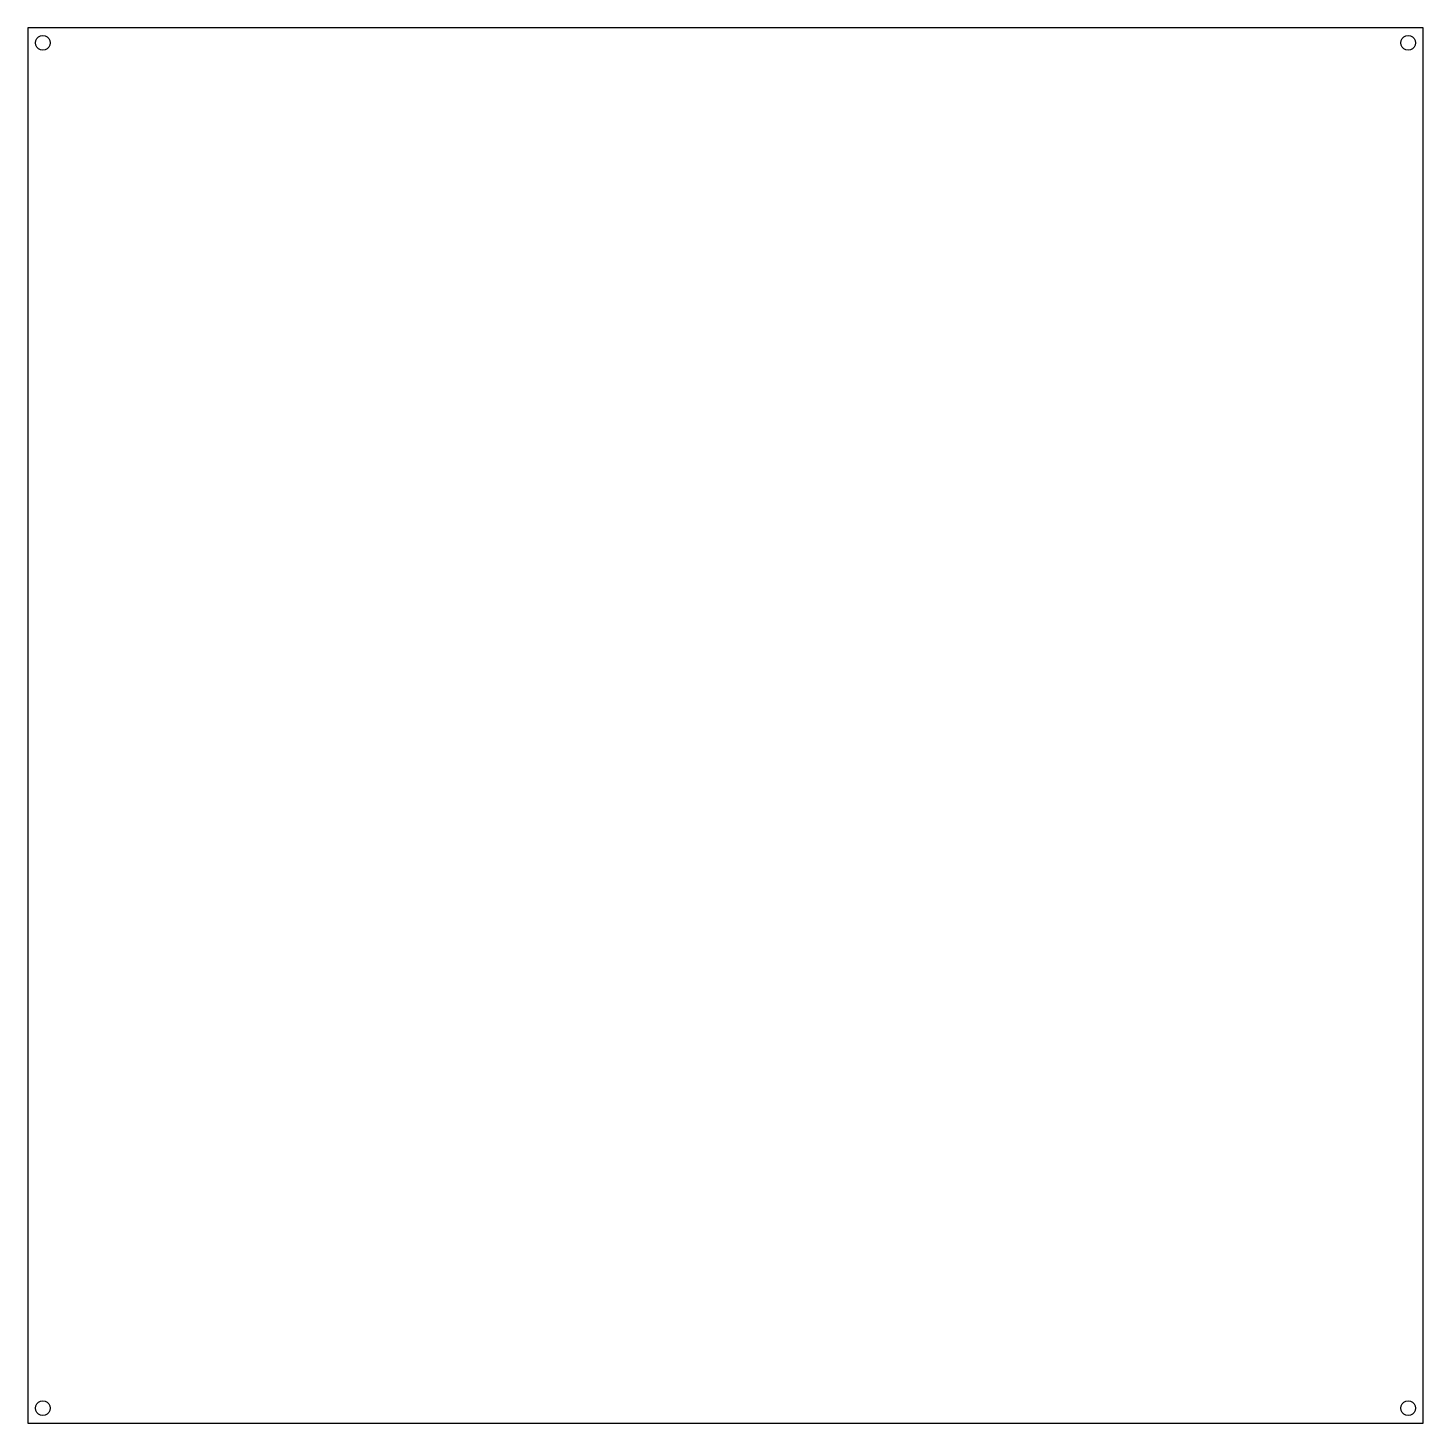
# Model space of a CAD drawing. Header units: metres. Extents: x -290 to 289, y -442 to 574.
# Drawn here: x 4 to 284.7, y 293.7 to 574.3 of the extents above; entities that cross this region are included whole.
import ezdxf

# ---------------------------------------------------------------- set-up
doc = ezdxf.new("R2010")
doc.units = ezdxf.units.M

msp = doc.modelspace()

# ---------------------------------------------------------------- linework, layer by layer
for p, q in [((284.667, 574.333), (4, 574.333)), ((4, 574.333), (4, 293.667)), ((6.1183, 572.547), (6.5365, 572.76)), ((6.5365, 572.76), (7, 572.833)), ((7, 572.833), (7.4635, 572.76)), ((7.4635, 572.76), (7.8817, 572.547)), ((280.785, 572.547), (281.203, 572.76)), ((281.203, 572.76), (281.667, 572.833)), ((281.667, 572.833), (282.13, 572.76)), ((282.13, 572.76), (282.548, 572.547)), ((284.667, 293.667), (284.667, 574.333)), ((5.5, 571.333), (5.5734, 571.797)), ((5.5734, 570.87), (5.5, 571.333)), ((5.5734, 571.797), (5.7865, 572.215)), ((5.7865, 570.452), (5.5734, 570.87)), ((5.7865, 572.215), (6.1183, 572.547)), ((6.1183, 570.12), (5.7865, 570.452)), ((6.5365, 569.907), (6.1183, 570.12)), ((7, 569.833), (6.5365, 569.907)), ((7.4635, 569.907), (7, 569.833)), ((7.8817, 570.12), (7.4635, 569.907)), ((7.8817, 572.547), (8.2135, 572.215)), ((8.2135, 570.452), (7.8817, 570.12)), ((8.2135, 572.215), (8.4266, 571.797)), ((8.4266, 570.87), (8.2135, 570.452)), ((8.4266, 571.797), (8.5, 571.333)), ((8.5, 571.333), (8.4266, 570.87)), ((280.167, 571.333), (280.24, 571.797)), ((280.24, 570.87), (280.167, 571.333)), ((280.24, 571.797), (280.453, 572.215)), ((280.453, 570.452), (280.24, 570.87)), ((280.453, 572.215), (280.785, 572.547)), ((280.785, 570.12), (280.453, 570.452)), ((281.203, 569.907), (280.785, 570.12)), ((281.667, 569.833), (281.203, 569.907)), ((282.13, 569.907), (281.667, 569.833)), ((282.548, 570.12), (282.13, 569.907)), ((282.548, 572.547), (282.88, 572.215)), ((282.88, 570.452), (282.548, 570.12)), ((282.88, 572.215), (283.093, 571.797)), ((283.093, 570.87), (282.88, 570.452)), ((283.093, 571.797), (283.167, 571.333)), ((283.167, 571.333), (283.093, 570.87)), ((5.5734, 297.13), (5.7865, 297.548)), ((5.7865, 297.548), (6.1183, 297.88)), ((6.1183, 297.88), (6.5365, 298.093)), ((6.5365, 298.093), (7, 298.167)), ((7, 298.167), (7.4635, 298.093)), ((7.4635, 298.093), (7.8817, 297.88)), ((7.8817, 297.88), (8.2135, 297.548)), ((8.2135, 297.548), (8.4266, 297.13)), ((280.24, 297.13), (280.453, 297.548)), ((280.453, 297.548), (280.785, 297.88)), ((280.785, 297.88), (281.203, 298.093)), ((281.203, 298.093), (281.667, 298.167)), ((281.667, 298.167), (282.13, 298.093)), ((282.13, 298.093), (282.548, 297.88)), ((282.548, 297.88), (282.88, 297.548)), ((282.88, 297.548), (283.093, 297.13)), ((5.5, 296.667), (5.5734, 297.13)), ((5.5734, 296.203), (5.5, 296.667)), ((5.7865, 295.785), (5.5734, 296.203)), ((6.1183, 295.453), (5.7865, 295.785)), ((6.5365, 295.24), (6.1183, 295.453)), ((7, 295.167), (6.5365, 295.24)), ((7.4635, 295.24), (7, 295.167)), ((7.8817, 295.453), (7.4635, 295.24)), ((8.2135, 295.785), (7.8817, 295.453)), ((8.4266, 296.203), (8.2135, 295.785)), ((8.4266, 297.13), (8.5, 296.667)), ((8.5, 296.667), (8.4266, 296.203)), ((280.167, 296.667), (280.24, 297.13)), ((280.24, 296.203), (280.167, 296.667)), ((280.453, 295.785), (280.24, 296.203)), ((280.785, 295.453), (280.453, 295.785)), ((281.203, 295.24), (280.785, 295.453)), ((281.667, 295.167), (281.203, 295.24)), ((282.13, 295.24), (281.667, 295.167)), ((282.548, 295.453), (282.13, 295.24)), ((282.88, 295.785), (282.548, 295.453)), ((283.093, 296.203), (282.88, 295.785)), ((283.093, 297.13), (283.167, 296.667)), ((283.167, 296.667), (283.093, 296.203)), ((4, 293.667), (284.667, 293.667))]:
    msp.add_line(p, q)

doc.saveas('drawing.dxf')
